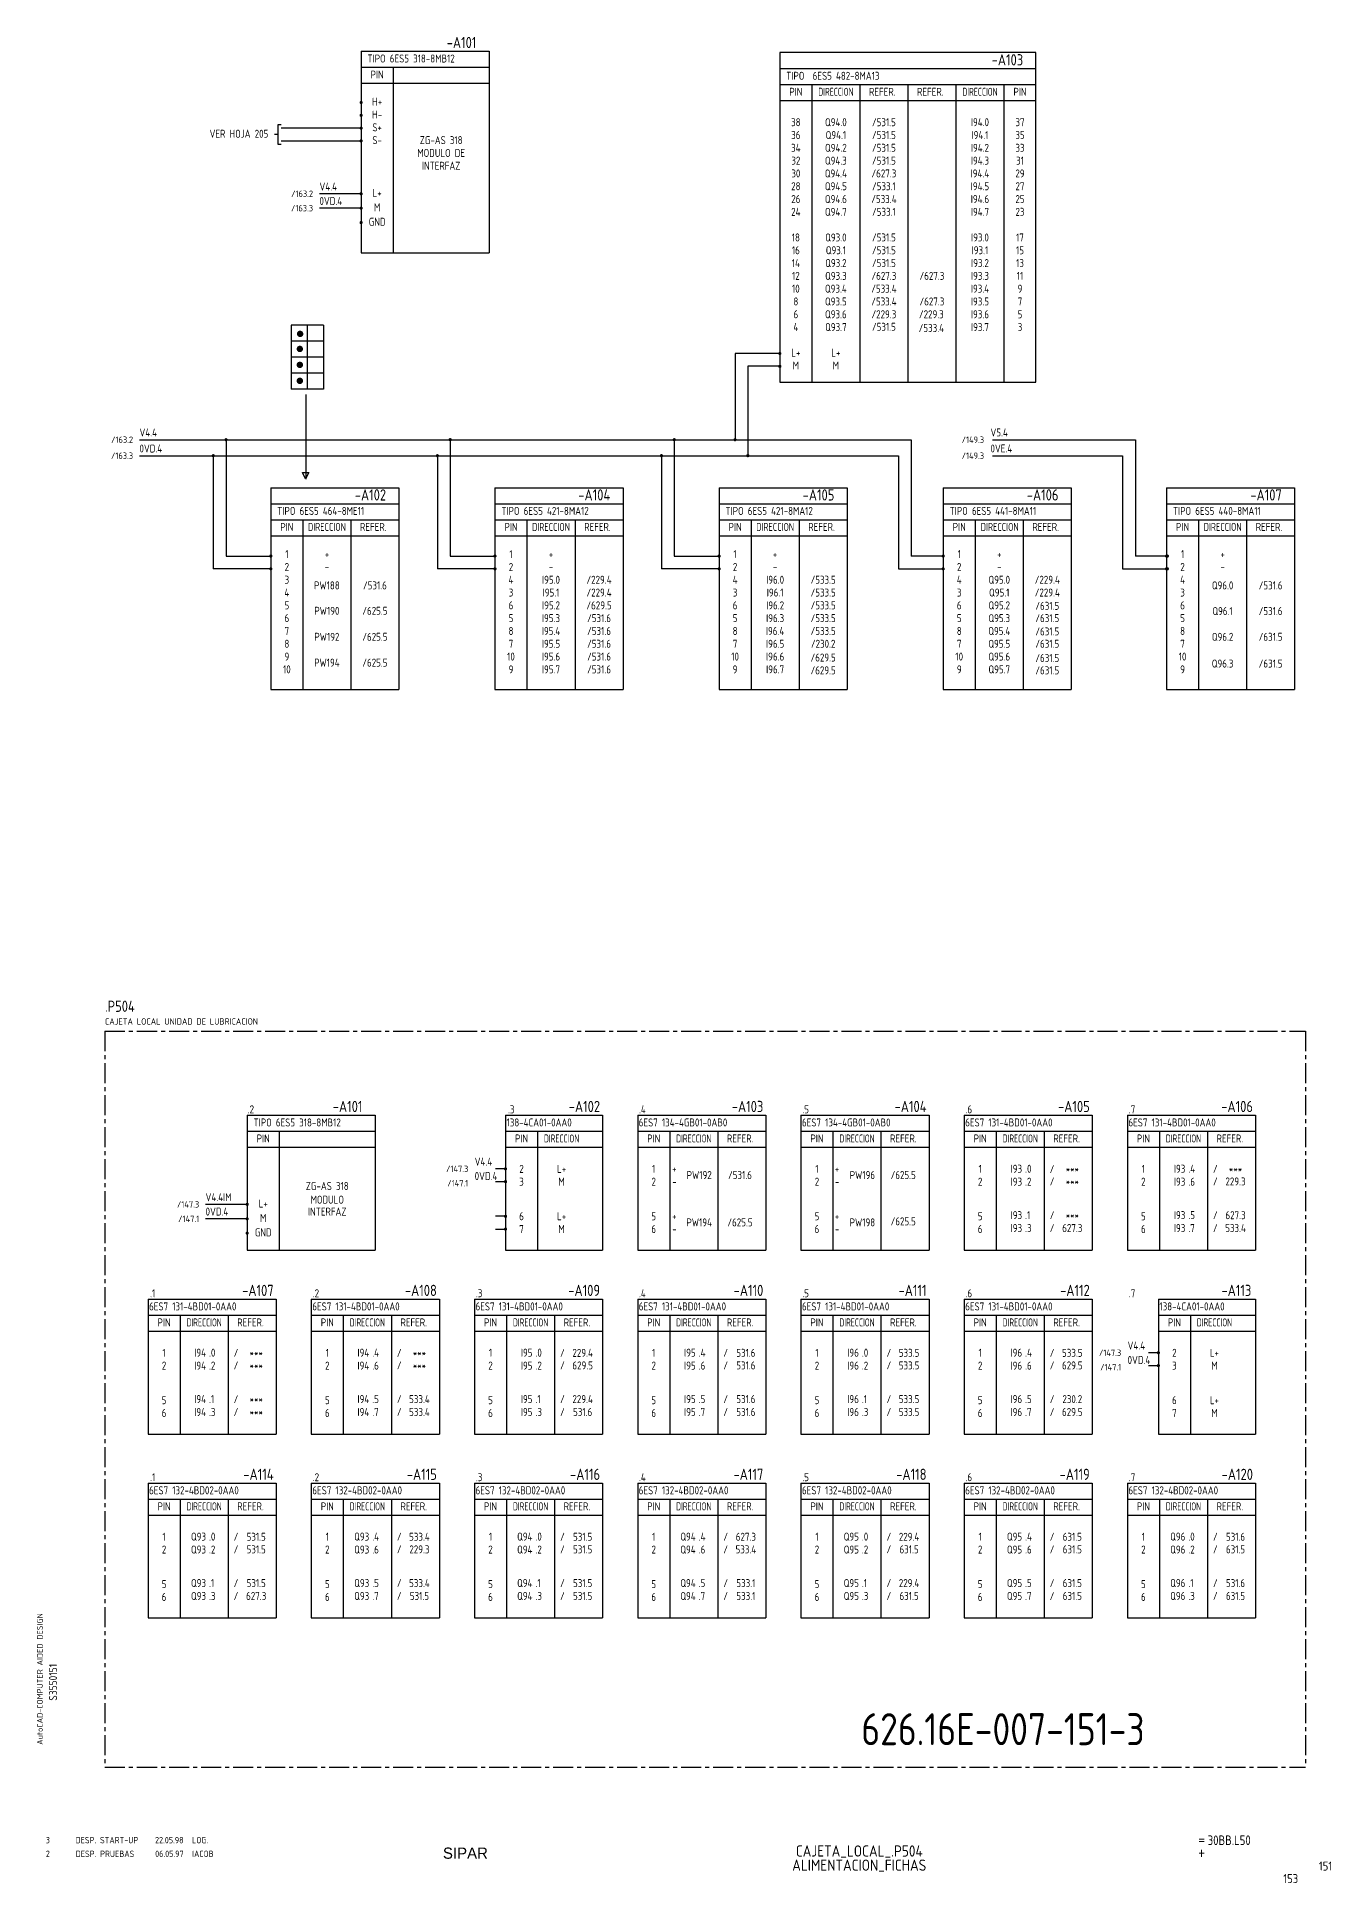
# Model space of a CAD drawing. Extents: x 10 to 937, y 6 to 582.
# Drawn here: x 533 to 937, y 6 to 582 of the extents above; entities that cross this region are included whole.
import ezdxf
from ezdxf.enums import TextEntityAlignment as Align

# ---------------------------------------------------------------- set-up
doc = ezdxf.new("R2010")
doc.units = 0
doc.header["$LTSCALE"] = 5
doc.header["$MEASUREMENT"] = 0
doc.linetypes.add('CENTER', pattern=[2, 1.25, -0.25, 0.25, -0.25])
doc.layers.get('0').update_dxf_attribs({"linetype": 'CONTINUOUS'})
doc.layers.add('CART', color=7, linetype='CONTINUOUS')
doc.styles.add('DIN', font='DIN.shx', dxfattribs={"width": 0.85})
doc.styles.add('N', font='ROMANS', dxfattribs={"width": 0.85, "height": 3})
doc.styles.add('X', font='UNIV.SHX', dxfattribs={"height": 3.5})

# ---------------------------------------------------------------- blocks, each defined once
blk = doc.blocks.new('REV2')
at = {"color": 3, "style": 'DIN'}
for s, width, p in [('2', 0.9, (12.45, 13.79)), ('DESP. PRUEBAS', 0.8, (21.76, 13.79)), ('06.05.97', 0.9, (46.59, 13.79)), ('IACOB', 0.9, (58.16, 13.79))]:
    blk.add_text(s, height=2, dxfattribs=dict(at, width=width)).set_placement(p)
blk = doc.blocks.new('DESP')
at = {"color": 3, "style": 'DIN'}
for s, width, p in [('3', 0.9, (7.45, 13.02)), ('DESP. START-UP', 0.8, (16.76, 13.02)), ('22.05.98', 0.9, (41.59, 13.02)), ('LOG.', 0.9, (53.16, 13.02))]:
    blk.add_text(s, height=2, dxfattribs=dict(at, width=width)).set_placement(p)

msp = doc.modelspace()

# ---------------------------------------------------------------- linework, layer by layer
at = {"color": 3}
for p, q in [((634.35, 577.88), (634.35, 514.88)), ((634.35, 577.88), (674.35, 577.88)), ((674.35, 577.88), (674.35, 514.88)), ((765.13, 577.48), (765.13, 474.48)), ((845.13, 577.48), (765.13, 577.48)), ((845.13, 474.48), (845.13, 577.48)), ((634.35, 572.88), (674.35, 572.88)), ((644.35, 572.88), (644.35, 514.88)), ((765.13, 572.48), (845.13, 572.48)), ((634.35, 567.88), (674.35, 567.88)), ((765.13, 567.48), (845.13, 567.48)), ((775.13, 567.48), (775.13, 474.48)), ((790.13, 567.48), (790.13, 474.48)), ((805.13, 567.48), (805.13, 474.48)), ((820.13, 567.48), (820.13, 474.48)), ((835.13, 567.48), (835.13, 474.48)), ((765.13, 562.48), (845.13, 562.48)), ((634.35, 514.88), (674.35, 514.88)), ((765.13, 474.48), (845.13, 474.48)), ((606.16, 441.55), (646.16, 441.55)), ((606.16, 441.55), (606.16, 378.55)), ((646.16, 441.55), (646.16, 378.55)), ((676.16, 441.55), (716.16, 441.55)), ((676.16, 441.55), (676.16, 378.55)), ((716.16, 441.55), (716.16, 378.55)), ((746.16, 441.55), (746.16, 378.55)), ((746.16, 441.55), (786.16, 441.55)), ((786.16, 441.55), (786.16, 378.55)), ((816.16, 441.55), (856.16, 441.55)), ((816.16, 441.55), (816.16, 378.55)), ((856.16, 441.55), (856.16, 378.55)), ((885.91, 441.55), (885.91, 378.55)), ((885.91, 441.55), (925.91, 441.55)), ((925.91, 441.55), (925.91, 378.55)), ((606.16, 436.55), (646.16, 436.55)), ((676.16, 436.55), (716.16, 436.55)), ((746.16, 436.55), (786.16, 436.55)), ((816.16, 436.55), (856.16, 436.55)), ((885.91, 436.55), (925.91, 436.55)), ((606.16, 431.55), (646.16, 431.55)), ((616.16, 431.55), (616.16, 378.55)), ((631.16, 431.55), (631.16, 378.55)), ((676.16, 431.55), (716.16, 431.55)), ((686.16, 431.55), (686.16, 378.55)), ((701.16, 431.55), (701.16, 378.55)), ((746.16, 431.55), (786.16, 431.55)), ((756.16, 431.55), (756.16, 378.55)), ((771.16, 431.55), (771.16, 378.55)), ((816.16, 431.55), (856.16, 431.55)), ((826.16, 431.55), (826.16, 378.55)), ((841.16, 431.55), (841.16, 378.55)), ((885.91, 431.55), (925.91, 431.55)), ((895.91, 431.55), (895.91, 378.55)), ((910.91, 431.55), (910.91, 378.55)), ((606.16, 426.55), (646.16, 426.55)), ((676.16, 426.55), (716.16, 426.55)), ((746.16, 426.55), (786.16, 426.55)), ((816.16, 426.55), (856.16, 426.55)), ((885.91, 426.55), (925.91, 426.55)), ((606.16, 378.55), (646.16, 378.55)), ((676.16, 378.55), (716.16, 378.55)), ((746.16, 378.55), (786.16, 378.55)), ((816.16, 378.55), (856.16, 378.55)), ((885.91, 378.55), (925.91, 378.55)), ((598.77, 245.51), (598.77, 203.38)), ((598.77, 245.51), (638.77, 245.51)), ((638.77, 245.51), (638.77, 203.38)), ((679.45, 245.51), (679.45, 203.38)), ((679.45, 245.51), (709.76, 245.51)), ((709.76, 245.51), (709.76, 203.38)), ((720.74, 245.51), (720.74, 203.38)), ((720.74, 245.51), (760.74, 245.51)), ((760.74, 245.51), (760.74, 203.38)), ((771.72, 245.51), (771.72, 203.38)), ((771.72, 245.51), (811.72, 245.51)), ((811.72, 245.51), (811.72, 203.38)), ((822.7, 245.51), (822.7, 203.38)), ((822.7, 245.51), (862.7, 245.51)), ((862.7, 245.51), (862.7, 203.38)), ((873.68, 245.51), (873.68, 203.38)), ((873.68, 245.51), (913.68, 245.51)), ((913.68, 245.51), (913.68, 203.38)), ((598.77, 240.51), (638.77, 240.51)), ((608.77, 240.51), (608.77, 203.38)), ((679.45, 240.51), (709.76, 240.51)), ((689.45, 240.51), (689.45, 203.38)), ((720.74, 240.51), (760.74, 240.51)), ((730.74, 240.51), (730.74, 203.38)), ((745.74, 240.51), (745.74, 203.38)), ((771.72, 240.51), (811.72, 240.51)), ((781.72, 240.51), (781.72, 203.38)), ((796.72, 240.51), (796.72, 203.38)), ((822.7, 240.51), (862.7, 240.51)), ((832.7, 240.51), (832.7, 203.38)), ((847.7, 240.51), (847.7, 203.38)), ((873.68, 240.51), (913.68, 240.51)), ((883.68, 240.51), (883.68, 203.38)), ((898.68, 240.51), (898.68, 203.38)), ((598.77, 235.51), (638.77, 235.51)), ((679.45, 235.51), (709.76, 235.51)), ((720.74, 235.51), (760.74, 235.51)), ((771.72, 235.51), (811.72, 235.51)), ((822.7, 235.51), (862.7, 235.51)), ((873.68, 235.51), (913.68, 235.51)), ((598.77, 203.38), (638.77, 203.38)), ((679.45, 203.38), (709.76, 203.38)), ((720.74, 203.38), (760.74, 203.38)), ((771.72, 203.38), (811.72, 203.38)), ((822.7, 203.38), (862.7, 203.38)), ((873.68, 203.38), (913.68, 203.38)), ((567.81, 188.05), (567.81, 145.92)), ((567.81, 188.05), (607.81, 188.05)), ((607.81, 188.05), (607.81, 145.92)), ((618.79, 188.05), (618.79, 145.92)), ((618.79, 188.05), (658.79, 188.05)), ((658.79, 188.05), (658.79, 145.92)), ((669.76, 188.05), (669.76, 145.92)), ((669.76, 188.05), (709.76, 188.05)), ((709.76, 188.05), (709.76, 145.92)), ((720.74, 188.05), (720.74, 145.92)), ((720.74, 188.05), (760.74, 188.05)), ((760.74, 188.05), (760.74, 145.92)), ((771.72, 188.05), (771.72, 145.92)), ((771.72, 188.05), (811.72, 188.05)), ((811.72, 188.05), (811.72, 145.92)), ((822.7, 188.05), (822.7, 145.92)), ((822.7, 188.05), (862.7, 188.05)), ((862.7, 188.05), (862.7, 145.92)), ((883.36, 188.05), (883.36, 145.92)), ((883.36, 188.05), (913.68, 188.05)), ((913.68, 188.05), (913.68, 145.92)), ((567.81, 183.05), (607.81, 183.05)), ((577.81, 183.05), (577.81, 145.92)), ((592.81, 183.05), (592.81, 145.92)), ((618.79, 183.05), (658.79, 183.05)), ((628.79, 183.05), (628.79, 145.92)), ((643.79, 183.05), (643.79, 145.92)), ((669.76, 183.05), (709.76, 183.05)), ((679.76, 183.05), (679.76, 145.92)), ((694.76, 183.05), (694.76, 145.92)), ((720.74, 183.05), (760.74, 183.05)), ((730.74, 183.05), (730.74, 145.92)), ((745.74, 183.05), (745.74, 145.92)), ((771.72, 183.05), (811.72, 183.05)), ((781.72, 183.05), (781.72, 145.92)), ((796.72, 183.05), (796.72, 145.92)), ((822.7, 183.05), (862.7, 183.05)), ((832.7, 183.05), (832.7, 145.92)), ((847.7, 183.05), (847.7, 145.92)), ((883.36, 183.05), (913.68, 183.05)), ((893.36, 183.05), (893.36, 145.92)), ((567.81, 178.05), (607.81, 178.05)), ((618.79, 178.05), (658.79, 178.05)), ((669.76, 178.05), (709.76, 178.05)), ((720.74, 178.05), (760.74, 178.05)), ((771.72, 178.05), (811.72, 178.05)), ((822.7, 178.05), (862.7, 178.05)), ((883.36, 178.05), (913.68, 178.05)), ((567.81, 145.92), (607.81, 145.92)), ((618.79, 145.92), (658.79, 145.92)), ((669.76, 145.92), (709.76, 145.92)), ((720.74, 145.92), (760.74, 145.92)), ((771.72, 145.92), (811.72, 145.92)), ((822.7, 145.92), (862.7, 145.92)), ((883.36, 145.92), (913.68, 145.92)), ((567.81, 130.59), (567.81, 88.46)), ((567.81, 130.59), (607.81, 130.59)), ((607.81, 130.59), (607.81, 88.46)), ((618.79, 130.59), (618.79, 88.46)), ((618.79, 130.59), (658.79, 130.59)), ((658.79, 130.59), (658.79, 88.46)), ((669.76, 130.59), (669.76, 88.46)), ((669.76, 130.59), (709.76, 130.59)), ((709.76, 130.59), (709.76, 88.46)), ((720.74, 130.59), (720.74, 88.46)), ((720.74, 130.59), (760.74, 130.59)), ((760.74, 130.59), (760.74, 88.46)), ((771.72, 130.59), (771.72, 88.46)), ((771.72, 130.59), (811.72, 130.59)), ((811.72, 130.59), (811.72, 88.46)), ((822.7, 130.59), (822.7, 88.46)), ((822.7, 130.59), (862.7, 130.59)), ((862.7, 130.59), (862.7, 88.46)), ((873.68, 130.59), (873.68, 88.46)), ((873.68, 130.59), (913.68, 130.59)), ((913.68, 130.59), (913.68, 88.46)), ((567.81, 125.59), (607.81, 125.59)), ((577.81, 125.59), (577.81, 88.46)), ((592.81, 125.59), (592.81, 88.46)), ((618.79, 125.59), (658.79, 125.59)), ((628.79, 125.59), (628.79, 88.46)), ((643.79, 125.59), (643.79, 88.46)), ((669.76, 125.59), (709.76, 125.59)), ((679.76, 125.59), (679.76, 88.46)), ((694.76, 125.59), (694.76, 88.46)), ((720.74, 125.59), (760.74, 125.59)), ((730.74, 125.59), (730.74, 88.46)), ((745.74, 125.59), (745.74, 88.46)), ((771.72, 125.59), (811.72, 125.59)), ((781.72, 125.59), (781.72, 88.46)), ((796.72, 125.59), (796.72, 88.46)), ((822.7, 125.59), (862.7, 125.59)), ((832.7, 125.59), (832.7, 88.46)), ((847.7, 125.59), (847.7, 88.46)), ((873.68, 125.59), (913.68, 125.59)), ((883.68, 125.59), (883.68, 88.46)), ((898.68, 125.59), (898.68, 88.46)), ((567.81, 120.59), (607.81, 120.59)), ((618.79, 120.59), (658.79, 120.59)), ((669.76, 120.59), (709.76, 120.59)), ((720.74, 120.59), (760.74, 120.59)), ((771.72, 120.59), (811.72, 120.59)), ((822.7, 120.59), (862.7, 120.59)), ((873.68, 120.59), (913.68, 120.59)), ((567.81, 88.46), (607.81, 88.46)), ((618.79, 88.46), (658.79, 88.46)), ((669.76, 88.46), (709.76, 88.46)), ((720.74, 88.46), (760.74, 88.46)), ((771.72, 88.46), (811.72, 88.46)), ((822.7, 88.46), (862.7, 88.46)), ((873.68, 88.46), (913.68, 88.46))]:
    msp.add_line(p, q, dxfattribs=at)
for p, q in [((608.35, 554.88), (608.35, 548.88)), ((609.35, 554.88), (608.35, 554.88)), ((634.35, 553.88), (609.35, 553.88)), ((608.35, 551.88), (607.35, 551.88)), ((608.35, 548.88), (609.35, 548.88)), ((609.35, 549.88), (634.35, 549.88)), ((634.35, 533.38), (621.35, 533.38)), ((634.35, 528.88), (621.35, 528.88)), ((765.13, 483.48), (751.13, 483.48)), ((765.13, 479.48), (755.13, 479.48)), ((565.13, 456.55), (806.16, 456.55)), ((592.16, 456.55), (592.16, 420.2)), ((662.16, 456.55), (662.16, 420.2)), ((732.16, 456.55), (732.16, 420.2)), ((806.16, 456.55), (806.16, 420.2)), ((831.52, 456.55), (876.16, 456.55)), ((876.16, 456.55), (876.16, 420.2)), ((565.13, 451.55), (802.16, 451.55)), ((588.16, 451.55), (588.16, 416.2)), ((658.16, 451.55), (658.16, 416.2)), ((728.16, 451.55), (728.16, 416.2)), ((802.16, 451.55), (802.16, 416.2)), ((831.52, 451.55), (872.16, 451.55)), ((872.16, 451.55), (872.16, 416.2)), ((606.16, 416.2), (588.16, 416.2)), ((592.16, 420.2), (606.16, 420.2)), ((676.16, 416.2), (658.16, 416.2)), ((662.16, 420.2), (676.16, 420.2)), ((746.16, 416.2), (728.16, 416.2)), ((732.16, 420.2), (746.16, 420.2)), ((802.16, 416.2), (816.16, 416.2)), ((816.16, 420.2), (806.16, 420.2)), ((872.16, 416.2), (886.16, 416.2)), ((886.16, 420.2), (876.16, 420.2)), ((679.45, 228.78), (676.32, 228.78)), ((676.32, 224.78), (679.45, 224.78)), ((598.77, 217.67), (585.77, 217.67)), ((679.45, 213.95), (676.32, 213.95)), ((598.77, 213.17), (585.77, 213.17)), ((676.32, 209.95), (679.45, 209.95)), ((883.36, 171.32), (880.24, 171.32)), ((880.24, 167.32), (883.36, 167.32))]:
    msp.add_line(p, q)
at = {"linetype": 'Continuous'}
for p, q in [((622.55, 492.34), (612.55, 492.34)), ((612.55, 492.34), (612.55, 472.34)), ((617.55, 492.34), (617.55, 472.34)), ((622.55, 492.34), (622.55, 472.34)), ((622.55, 487.34), (612.55, 487.34)), ((622.55, 482.34), (612.55, 482.34)), ((751.13, 483.48), (751.13, 456.55)), ((755.13, 479.48), (755.13, 451.55)), ((622.55, 477.34), (612.55, 477.34)), ((622.55, 472.34), (612.55, 472.34)), ((617.04, 470.63), (617.04, 444.2)), ((617.02, 444.29), (616.01, 446.3)), ((616.01, 446.3), (618.03, 446.3)), ((618.03, 446.3), (617.02, 444.29))]:
    msp.add_line(p, q, dxfattribs=at)
at = {"color": 3, "linetype": 'CENTER'}
for p, q in [((554.35, 271.81), (929.35, 271.81)), ((554.35, 271.81), (554.35, 41.81)), ((929.35, 271.81), (929.35, 41.81)), ((554.35, 41.81), (929.35, 41.81))]:
    msp.add_line(p, q, dxfattribs=at)
at = {"linetype": 'Continuous'}
for points, const_width in [([(634.1, 561.88, 1), (634.6, 561.88, 1)], 0.5), ([(634.1, 557.88, 1), (634.6, 557.88, 1)], 0.5), ([(634.1, 553.88, 1), (634.6, 553.88, 1)], 0.5), ([(634.1, 549.88, 1), (634.6, 549.88, 1)], 0.5), ([(634.1, 533.38, 1), (634.6, 533.38, 1)], 0.5), ([(634.1, 528.88, 1), (634.6, 528.88, 1)], 0.5), ([(634.1, 524.38, 1), (634.6, 524.38, 1)], 0.5), ([(614.8, 489.61, 1), (615.8, 489.61, 1)], 1), ([(614.71, 484.9, 1), (615.71, 484.9, 1)], 1), ([(614.71, 479.92, 1), (615.71, 479.92, 1)], 1), ([(764.88, 483.48, 1), (765.38, 483.48, 1)], 0.5), ([(764.88, 479.48, 1), (765.38, 479.48, 1)], 0.5), ([(614.71, 474.93, 1), (615.71, 474.93, 1)], 1), ([(605.91, 420.2, -1), (606.41, 420.2, -1)], 0.5), ([(605.91, 416.2, -1), (606.41, 416.2, -1)], 0.5), ([(675.91, 420.2, -1), (676.41, 420.2, -1)], 0.5), ([(675.91, 416.2, -1), (676.41, 416.2, -1)], 0.5), ([(745.91, 420.2, -1), (746.41, 420.2, -1)], 0.5), ([(745.91, 416.2, -1), (746.41, 416.2, -1)], 0.5), ([(815.91, 420.2, -1), (816.41, 420.2, -1)], 0.5), ([(815.91, 416.2, -1), (816.41, 416.2, -1)], 0.5), ([(885.66, 420.2, -1), (886.16, 420.2, -1)], 0.5), ([(885.66, 416.2, -1), (886.16, 416.2, -1)], 0.5), ([(885.91, 420.2, -1), (886.41, 420.2, -1)], 0.5), ([(885.91, 416.2, -1), (886.41, 416.2, -1)], 0.5), ([(679.2, 228.78, 1), (679.7, 228.78, 1)], 0.5), ([(679.2, 224.78, 1), (679.7, 224.78, 1)], 0.5), ([(598.52, 217.67, 1), (599.02, 217.67, 1)], 0.5), ([(598.52, 213.17, 1), (599.02, 213.17, 1)], 0.5), ([(679.2, 213.95, 1), (679.7, 213.95, 1)], 0.5), ([(598.52, 208.67, 1), (599.02, 208.67, 1)], 0.5), ([(679.2, 209.95, 1), (679.7, 209.95, 1)], 0.5), ([(883.11, 171.32, 1), (883.61, 171.32, 1)], 0.5), ([(883.11, 167.32, 1), (883.61, 167.32, 1)], 0.5)]:
    msp.add_lwpolyline(points, format="xyb", close=True, dxfattribs=dict(at, const_width=const_width))
at = {"const_width": 0.5}
for points in [[(591.91, 456.55, -1), (592.41, 456.55, -1)], [(661.91, 456.55, -1), (662.41, 456.55, -1)], [(731.91, 456.55, -1), (732.41, 456.55, -1)], [(750.88, 456.55, -1), (751.38, 456.55, -1)], [(587.91, 451.55, -1), (588.41, 451.55, -1)], [(657.91, 451.55, -1), (658.41, 451.55, -1)], [(727.91, 451.55, -1), (728.41, 451.55, -1)], [(754.88, 451.55, -1), (755.38, 451.55, -1)]]:
    msp.add_lwpolyline(points, format="xyb", close=True, dxfattribs=at)

# ---------------------------------------------------------------- block references
at = {"linetype": 'Continuous'}
for name, p in [('DESP', (528.4, 5.05)), ('REV2', (523.43, 0))]:
    msp.add_blockref(name, p, dxfattribs=at)

# ---------------------------------------------------------------- texts
at = {"style": 'DIN', "width": 0.85}
for s, height, p in [('TIPO 6ES5 318-8MB12', 2.5, (636.35, 574.38)), ('TIPO  6ES5 482-8MA13', 2.5, (767.13, 568.98)), ('V4.4', 2.5, (621.35, 534.38)), ('0VD.4', 2.5, (621.35, 529.88)), ('V4.4', 2.5, (565.13, 457.55)), ('V5.4', 2.5, (830.92, 457.55)), ('0VD.4', 2.5, (565.13, 452.55)), ('0VE.4', 2.5, (830.92, 452.55)), ('TIPO 6ES5 464-8ME11', 2.5, (608.16, 433.05)), ('TIPO 6ES5 421-8MA12', 2.5, (678.16, 433.05)), ('TIPO 6ES5 421-8MA12', 2.5, (748.16, 433.05)), ('TIPO 6ES5 441-8MA11', 2.5, (818.16, 433.05)), ('TIPO 6ES5 440-8MA11', 2.5, (887.91, 433.05)), ('CAJETA LOCAL UNIDAD DE LUBRICACION', 2, (554.35, 273.81)), ('TIPO 6ES5 318-8MB12', 2.5, (600.77, 242.01)), ('138-4CA01-0AA0', 2.5, (679.77, 242.01)), ('6ES7 134-4GB01-0AB0', 2.5, (721.06, 242.01)), ('6ES7 134-4GB01-0AB0', 2.5, (772.04, 242.01)), ('6ES7 131-4BD01-0AA0', 2.5, (823.02, 242.01)), ('6ES7 131-4BD01-0AA0', 2.5, (874, 242.01)), ('V4.4', 2.5, (669.82, 229.78)), ('0VD.4', 2.5, (669.82, 225.28)), ('+', 2.5, (731.51, 227.55)), ('+', 2.5, (782.32, 227.55)), ('.0', 2.5, (841.73, 227.55)), ('.2', 2.5, (841.73, 223.51)), ('.4', 2.5, (892.71, 227.55)), ('.6', 2.5, (892.71, 223.51)), ('V4.4IM', 2.5, (585.77, 218.67)), ('-', 2.5, (731.51, 223.51)), ('-', 2.5, (782.32, 223.51)), ('0VD.4', 2.5, (585.77, 214.17)), ('+', 2.5, (731.51, 212.76)), ('+', 2.5, (782.32, 212.76)), ('.1', 2.5, (841.73, 213.06)), ('.5', 2.5, (892.71, 213.06)), ('-', 2.5, (731.51, 208.72)), ('-', 2.5, (782.32, 208.72)), ('.3', 2.5, (841.73, 209.02)), ('.7', 2.5, (892.71, 209.02)), ('6ES7 131-4BD01-0AA0', 2.5, (568.13, 184.55)), ('6ES7 131-4BD01-0AA0', 2.5, (619.11, 184.55)), ('6ES7 131-4BD01-0AA0', 2.5, (670.09, 184.55)), ('6ES7 131-4BD01-0AA0', 2.5, (721.06, 184.55)), ('6ES7 131-4BD01-0AA0', 2.5, (772.04, 184.55)), ('6ES7 131-4BD01-0AA0', 2.5, (823.02, 184.55)), ('138-4CA01-0AA0', 2.5, (883.68, 184.55)), ('V4.4', 2.5, (873.74, 172.32)), ('.0', 2.5, (586.84, 170.09)), ('.2', 2.5, (586.84, 166.05)), ('.4', 2.5, (637.82, 170.09)), ('.6', 2.5, (637.82, 166.05)), ('.0', 2.5, (688.8, 170.09)), ('.2', 2.5, (688.8, 166.05)), ('.4', 2.5, (739.78, 170.09)), ('.6', 2.5, (739.78, 166.05)), ('.0', 2.5, (790.75, 170.09)), ('.2', 2.5, (790.75, 166.05)), ('.4', 2.5, (841.73, 170.09)), ('.6', 2.5, (841.73, 166.05)), ('0VD.4', 2.5, (873.74, 167.82)), ('.1', 2.5, (586.84, 155.6)), ('.5', 2.5, (637.82, 155.6)), ('.1', 2.5, (688.8, 155.6)), ('.5', 2.5, (739.78, 155.6)), ('.1', 2.5, (790.75, 155.6)), ('.5', 2.5, (841.73, 155.6)), ('.3', 2.5, (586.84, 151.56)), ('.7', 2.5, (637.82, 151.56)), ('.3', 2.5, (688.8, 151.56)), ('.7', 2.5, (739.78, 151.56)), ('.3', 2.5, (790.75, 151.56)), ('.7', 2.5, (841.73, 151.56)), ('6ES7 132-4BD02-0AA0', 2.5, (568.13, 127.09)), ('6ES7 132-4BD02-0AA0', 2.5, (619.11, 127.09)), ('6ES7 132-4BD02-0AA0', 2.5, (670.09, 127.09)), ('6ES7 132-4BD02-0AA0', 2.5, (721.06, 127.09)), ('6ES7 132-4BD02-0AA0', 2.5, (772.04, 127.09)), ('6ES7 132-4BD02-0AA0', 2.5, (823.02, 127.09)), ('6ES7 132-4BD02-0AA0', 2.5, (874, 127.09)), ('.0', 2.5, (586.84, 112.63)), ('.2', 2.5, (586.84, 108.59)), ('.4', 2.5, (637.82, 112.63)), ('.6', 2.5, (637.82, 108.59)), ('.0', 2.5, (688.8, 112.63)), ('.2', 2.5, (688.8, 108.59)), ('.4', 2.5, (739.78, 112.63)), ('.6', 2.5, (739.78, 108.59)), ('.0', 2.5, (790.75, 112.63)), ('.2', 2.5, (790.75, 108.59)), ('.4', 2.5, (841.73, 112.63)), ('.6', 2.5, (841.73, 108.59)), ('.0', 2.5, (892.71, 112.63)), ('.2', 2.5, (892.71, 108.59)), ('.1', 2.5, (586.84, 98.13)), ('.5', 2.5, (637.82, 98.13)), ('.1', 2.5, (688.8, 98.13)), ('.5', 2.5, (739.78, 98.13)), ('.1', 2.5, (790.75, 98.13)), ('.5', 2.5, (841.73, 98.13)), ('.1', 2.5, (892.71, 98.13)), ('.3', 2.5, (586.84, 94.09)), ('.7', 2.5, (637.82, 94.09)), ('.3', 2.5, (688.8, 94.09)), ('.7', 2.5, (739.78, 94.09)), ('.3', 2.5, (790.75, 94.09)), ('.7', 2.5, (841.73, 94.09)), ('.3', 2.5, (892.71, 94.09))]:
    msp.add_text(s, height=height, dxfattribs=at).set_placement(p)
at = {"color": 3, "style": 'DIN', "width": 0.85}
for s, p in [('-A101', (670.35, 578.88)), ('-A103', (841.13, 573.48)), ('-A102', (642.16, 437.55)), ('-A104', (712.16, 437.55)), ('-A105', (782.16, 437.55)), ('-A106', (852.16, 437.55)), ('-A107', (921.91, 437.55)), ('-A101', (634.77, 246.51)), ('-A102', (708.99, 246.51)), ('-A103', (759.97, 246.51)), ('-A104', (810.95, 246.51)), ('-A105', (861.93, 246.51)), ('-A106', (912.9, 246.51)), ('-A107', (607.03, 189.05)), ('-A108', (658.01, 189.05)), ('-A109', (708.99, 189.05)), ('-A110', (759.97, 189.05)), ('-A111', (810.95, 189.05)), ('-A112', (861.93, 189.05)), ('-A113', (912.39, 189.05)), ('-A114', (607.03, 131.59)), ('-A115', (658.01, 131.59)), ('-A116', (708.99, 131.59)), ('-A117', (759.97, 131.59)), ('-A118', (810.95, 131.59)), ('-A119', (861.93, 131.59)), ('-A120', (912.9, 131.59))]:
    msp.add_text(s, height=3.5, dxfattribs=at).set_placement(p, align=Align.RIGHT)
at = {"style": 'DIN'}
for s, width, p in [('PIN', 0.85, (639.35, 569.38)), ('PIN', 0.85, (770.13, 563.98)), ('REFER.', 0.85, (797.13, 563.98)), ('REFER.', 0.85, (812.13, 563.98)), ('PIN', 0.85, (840.13, 563.98)), ('H+', 0.85, (639.35, 560.88)), ('H-', 0.85, (639.35, 556.88)), ('S+', 0.85, (639.35, 552.88)), ('38', 0.85, (770.13, 554.48)), ('Q94.0', 0.85, (782.63, 554.48)), ('/531.5', 0.85, (797.63, 554.48)), ('I94.0', 0.85, (827.63, 554.48)), ('37', 0.85, (840.13, 554.48)), ('S-', 0.85, (639.35, 548.88)), ('ZG-AS 318', 0.85, (659.35, 548.88)), ('34', 0.85, (770.13, 546.48)), ('36', 0.85, (770.13, 550.48)), ('Q94.2', 0.85, (782.63, 546.48)), ('Q94.1', 0.85, (782.63, 550.48)), ('/531.5', 0.85, (797.63, 550.48)), ('/531.5', 0.85, (797.63, 546.48)), ('I94.2', 0.85, (827.63, 546.48)), ('I94.1', 0.85, (827.63, 550.48)), ('35', 0.85, (840.13, 550.48)), ('33', 0.85, (840.13, 546.48)), ('MODULO DE', 0.85, (659.35, 544.88)), ('INTERFAZ', 0.85, (659.35, 540.88)), ('32', 0.85, (770.13, 542.48)), ('Q94.3', 0.85, (782.63, 542.48)), ('/531.5', 0.85, (797.63, 542.48)), ('I94.3', 0.85, (827.63, 542.48)), ('31', 0.85, (840.13, 542.48)), ('28', 0.85, (770.13, 534.48)), ('30', 0.85, (770.13, 538.48)), ('Q94.4', 0.85, (782.63, 538.48)), ('Q94.5', 0.85, (782.63, 534.48)), ('/627.3', 0.85, (797.63, 538.48)), ('/533.1', 0.85, (797.63, 534.48)), ('I94.4', 0.85, (827.63, 538.48)), ('I94.5', 0.85, (827.63, 534.48)), ('29', 0.85, (840.13, 538.48)), ('27', 0.85, (840.13, 534.48)), ('L+', 0.85, (639.35, 532.38)), ('26', 0.85, (770.13, 530.48)), ('Q94.6', 0.85, (782.63, 530.48)), ('/533.4', 0.85, (797.63, 530.48)), ('I94.6', 0.85, (827.63, 530.48)), ('25', 0.85, (840.13, 530.48)), ('GND', 0.85, (639.35, 523.38)), ('M', 0.85, (639.35, 527.88)), ('24', 0.85, (770.13, 526.48)), ('Q94.7', 0.85, (782.63, 526.48)), ('/533.1', 0.85, (797.63, 526.48)), ('I94.7', 0.85, (827.63, 526.48)), ('23', 0.85, (840.13, 526.48)), ('18', 0.85, (770.13, 518.48)), ('Q93.0', 0.85, (782.63, 518.48)), ('/531.5', 0.85, (797.63, 518.48)), ('I93.0', 0.85, (827.63, 518.48)), ('17', 0.85, (840.13, 518.48)), ('16', 0.85, (770.13, 514.48)), ('Q93.1', 0.85, (782.63, 514.48)), ('/531.5', 0.85, (797.63, 514.48)), ('I93.1', 0.85, (827.63, 514.48)), ('15', 0.85, (840.13, 514.48)), ('14', 0.85, (770.13, 510.48)), ('12', 0.85, (770.13, 506.48)), ('Q93.3', 0.85, (782.63, 506.48)), ('Q93.2', 0.85, (782.63, 510.48)), ('/627.3', 0.85, (797.63, 506.48)), ('/531.5', 0.85, (797.63, 510.48)), ('/627.3', 0.85, (812.63, 506.48)), ('I93.3', 0.85, (827.63, 506.48)), ('I93.2', 0.85, (827.63, 510.48)), ('13', 0.85, (840.13, 510.48)), ('11', 0.85, (840.13, 506.48)), ('10', 0.85, (770.13, 502.48)), ('Q93.4', 0.85, (782.63, 502.48)), ('/533.4', 0.85, (797.63, 502.48)), ('I93.4', 0.85, (827.63, 502.48)), ('9', 0.85, (840.13, 502.48)), ('8', 0.85, (770.13, 498.48)), ('6', 0.85, (770.13, 494.48)), ('Q93.5', 0.85, (782.63, 498.48)), ('Q93.6', 0.85, (782.63, 494.48)), ('/533.4', 0.85, (797.63, 498.48)), ('/229.3', 0.85, (797.63, 494.48)), ('/229.3', 0.85, (812.45, 494.48)), ('/627.3', 0.85, (812.63, 498.48)), ('I93.5', 0.85, (827.63, 498.48)), ('I93.6', 0.85, (827.63, 494.48)), ('7', 0.85, (840.13, 498.48)), ('5', 0.85, (840.13, 494.48)), ('4', 0.85, (770.13, 490.48)), ('Q93.7', 0.85, (782.63, 490.48)), ('/531.5', 0.85, (797.63, 490.56)), ('/533.4', 0.85, (812.45, 490.2)), ('I93.7', 0.85, (827.63, 490.48)), ('3', 0.85, (840.13, 490.48)), ('L+', 0.85, (770.13, 482.48)), ('L+', 0.85, (782.63, 482.48)), ('M', 0.85, (770.13, 478.48)), ('M', 0.85, (782.63, 478.48)), ('PIN', 0.85, (611.16, 428.05)), ('DIRECCION', 0.8, (623.66, 428.05)), ('REFER.', 0.85, (638.16, 428.05)), ('PIN', 0.85, (681.16, 428.05)), ('DIRECCION', 0.8, (693.66, 428.05)), ('REFER.', 0.85, (708.16, 428.05)), ('PIN', 0.85, (751.16, 428.05)), ('DIRECCION', 0.8, (763.66, 428.05)), ('REFER.', 0.85, (778.16, 428.05)), ('PIN', 0.85, (821.16, 428.05)), ('DIRECCION', 0.8, (833.79, 428.05)), ('REFER.', 0.85, (848.16, 428.05)), ('PIN', 0.85, (890.91, 428.05)), ('DIRECCION', 0.8, (903.41, 428.05)), ('REFER.', 0.85, (917.91, 428.05)), ('1', 0.85, (611.16, 419.55)), ('+', 0.85, (623.66, 419.55)), ('1', 0.85, (681.16, 419.55)), ('+', 0.85, (693.66, 419.55)), ('1', 0.85, (751.16, 419.55)), ('+', 0.85, (763.66, 419.55)), ('1', 0.85, (821.16, 419.55)), ('+', 0.85, (833.66, 419.55)), ('1', 0.85, (890.91, 419.55)), ('+', 0.85, (903.41, 419.55)), ('2', 0.85, (611.16, 415.55)), ('-', 0.85, (623.66, 415.55)), ('2', 0.85, (681.16, 415.55)), ('-', 0.85, (693.66, 415.55)), ('2', 0.85, (751.16, 415.55)), ('-', 0.85, (763.66, 415.55)), ('2', 0.85, (821.16, 415.55)), ('-', 0.85, (833.66, 415.55)), ('2', 0.85, (890.91, 415.55)), ('-', 0.85, (903.41, 415.55)), ('4', 0.85, (611.16, 407.55)), ('3', 0.85, (611.16, 411.55)), ('PW188', 0.85, (623.66, 409.79)), ('/531.6', 0.85, (638.66, 409.79)), ('4', 0.85, (681.16, 411.55)), ('3', 0.85, (681.16, 407.55)), ('I95.0', 0.85, (693.66, 411.55)), ('I95.1', 0.85, (693.66, 407.55)), ('/229.4', 0.85, (708.66, 411.55)), ('/229.4', 0.85, (708.66, 407.55)), ('4', 0.85, (751.16, 411.55)), ('3', 0.85, (751.16, 407.55)), ('I96.0', 0.85, (763.66, 411.55)), ('I96.1', 0.85, (763.66, 407.55)), ('/533.5', 0.85, (778.66, 411.55)), ('/533.5', 0.85, (778.66, 407.55)), ('4', 0.85, (821.16, 411.55)), ('3', 0.85, (821.16, 407.55)), ('Q95.0', 0.85, (833.66, 411.55)), ('Q95.1', 0.85, (833.66, 407.55)), ('/229.4', 0.85, (848.66, 411.55)), ('/229.4', 0.85, (848.66, 407.55)), ('4', 0.85, (890.91, 411.55)), ('3', 0.85, (890.91, 407.55)), ('Q96.0', 0.85, (903.41, 409.79)), ('/531.6', 0.85, (918.41, 409.79)), ('5', 0.85, (611.16, 403.55)), ('PW190', 0.85, (623.66, 401.84)), ('/625.5', 0.85, (638.66, 401.84)), ('6', 0.85, (681.16, 403.55)), ('I95.2', 0.85, (693.66, 403.55)), ('/629.5', 0.85, (708.66, 403.55)), ('6', 0.85, (751.16, 403.55)), ('I96.2', 0.85, (763.66, 403.55)), ('/533.5', 0.85, (778.66, 403.55)), ('6', 0.85, (821.16, 403.55)), ('Q95.2', 0.85, (833.66, 403.55)), ('/631.5', 0.85, (848.66, 403.4)), ('6', 0.85, (890.91, 403.55)), ('Q96.1', 0.85, (903.41, 401.76)), ('/531.6', 0.85, (918.41, 401.76)), ('7', 0.85, (611.16, 395.55)), ('6', 0.85, (611.16, 399.55)), ('5', 0.85, (681.16, 399.55)), ('8', 0.85, (681.16, 395.55)), ('I95.4', 0.85, (693.66, 395.55)), ('I95.3', 0.85, (693.66, 399.55)), ('/531.6', 0.85, (708.66, 399.55)), ('/531.6', 0.85, (708.66, 395.55)), ('5', 0.85, (751.16, 399.55)), ('8', 0.85, (751.16, 395.55)), ('I96.4', 0.85, (763.66, 395.55)), ('I96.3', 0.85, (763.66, 399.55)), ('/533.5', 0.85, (778.66, 399.55)), ('/533.5', 0.85, (778.66, 395.55)), ('5', 0.85, (821.16, 399.55)), ('8', 0.85, (821.16, 395.55)), ('Q95.4', 0.85, (833.66, 395.55)), ('Q95.3', 0.85, (833.66, 399.55)), ('/631.5', 0.85, (848.66, 399.55)), ('5', 0.85, (890.91, 399.55)), ('8', 0.85, (890.91, 395.55)), ('8', 0.85, (611.16, 391.55)), ('PW192', 0.85, (623.66, 393.72)), ('/625.5', 0.85, (638.66, 393.72)), ('7', 0.85, (681.16, 391.55)), ('I95.5', 0.85, (693.66, 391.55)), ('/531.6', 0.85, (708.66, 391.55)), ('7', 0.85, (751.16, 391.55)), ('I96.5', 0.85, (763.66, 391.55)), ('/230.2', 0.85, (778.66, 391.55)), ('7', 0.85, (821.16, 391.55)), ('Q95.5', 0.85, (833.66, 391.55)), ('/631.5', 0.85, (848.66, 395.4)), ('/631.5', 0.85, (848.66, 391.55)), ('7', 0.85, (890.91, 391.55)), ('Q96.2', 0.85, (903.41, 393.72)), ('/631.5', 0.85, (918.41, 393.72)), ('9', 0.85, (611.16, 387.55)), ('PW194', 0.85, (623.66, 385.66)), ('/625.5', 0.85, (638.66, 385.66)), ('10', 0.85, (681.16, 387.55)), ('I95.6', 0.85, (693.66, 387.55)), ('/531.6', 0.85, (708.66, 387.55)), ('10', 0.85, (751.16, 387.55)), ('I96.6', 0.85, (763.66, 387.55)), ('/629.5', 0.85, (778.66, 387.25)), ('10', 0.85, (821.16, 387.55)), ('Q95.6', 0.85, (833.66, 387.55)), ('/631.5', 0.85, (848.66, 387.1)), ('10', 0.85, (890.91, 387.55)), ('Q96.3', 0.85, (903.41, 385.36)), ('/631.5', 0.85, (918.41, 385.36)), ('10', 0.85, (611.16, 383.55)), ('9', 0.85, (681.16, 383.55)), ('I95.7', 0.85, (693.66, 383.55)), ('/531.6', 0.85, (708.66, 383.55)), ('9', 0.85, (751.16, 383.55)), ('I96.7', 0.85, (763.66, 383.55)), ('/629.5', 0.85, (778.66, 383.25)), ('9', 0.85, (821.16, 383.55)), ('Q95.7', 0.85, (833.66, 383.55)), ('/631.5', 0.85, (848.66, 383.25)), ('9', 0.85, (890.91, 383.55)), ('.2', 0.85, (599.92, 246.11)), ('.3', 0.85, (681.24, 246.11)), ('.4', 0.85, (722.19, 246.11)), ('.5', 0.85, (773.17, 246.11)), ('.6', 0.85, (824.15, 246.11)), ('.7', 0.85, (875.13, 246.11)), ('PIN', 0.85, (603.77, 237.01)), ('PIN', 0.85, (684.45, 237.01)), ('PIN', 0.85, (725.74, 237.01)), ('REFER.', 0.85, (752.74, 237.01)), ('PIN', 0.85, (776.72, 237.01)), ('REFER.', 0.85, (803.72, 237.01)), ('PIN', 0.85, (827.7, 237.01)), ('REFER.', 0.85, (854.7, 237.01)), ('PIN', 0.85, (878.68, 237.01)), ('REFER.', 0.85, (905.68, 237.01)), ('3', 0.85, (684.45, 223.51)), ('2', 0.85, (684.45, 227.51)), ('L+', 0.85, (696.95, 227.51)), ('M', 0.85, (696.95, 223.51)), ('2', 0.85, (725.74, 223.51)), ('1', 0.85, (725.74, 227.51)), ('PW192', 0.85, (739.94, 225.58)), ('/531.6', 0.85, (752.68, 225.58)), ('2', 0.85, (776.72, 223.51)), ('1', 0.85, (776.72, 227.51)), ('PW196', 0.85, (790.92, 225.58)), ('/625.5', 0.85, (803.66, 225.58)), ('2', 0.85, (827.7, 223.51)), ('1', 0.85, (827.7, 227.51)), ('/', 0.85, (850.16, 227.5)), ('/', 0.85, (850.16, 223.58)), ('***', 0.85, (856.47, 227.5)), ('***', 0.85, (856.47, 223.58)), ('2', 0.85, (878.68, 223.51)), ('1', 0.85, (878.68, 227.51)), ('/', 0.85, (901.14, 227.5)), ('/', 0.85, (901.14, 223.58)), ('229.3', 0.85, (907.45, 223.58)), ('***', 0.85, (907.45, 227.5)), ('L+', 0.85, (603.77, 216.67)), ('ZG-AS 318', 0.85, (623.77, 222.16)), ('MODULO', 0.85, (623.77, 217.89)), ('M', 0.85, (603.77, 212.17)), ('INTERFAZ', 0.85, (623.77, 214.16)), ('6', 0.85, (684.45, 212.71)), ('L+', 0.85, (696.95, 212.71)), ('5', 0.85, (725.74, 212.71)), ('5', 0.85, (776.72, 212.71)), ('/625.5', 0.85, (803.66, 211.11)), ('5', 0.85, (827.7, 212.71)), ('/', 0.85, (850.16, 213.04)), ('***', 0.85, (856.47, 213.04)), ('5', 0.85, (878.68, 212.71)), ('/', 0.85, (901.14, 213.04)), ('627.3', 0.85, (907.45, 213.04)), ('GND', 0.85, (603.77, 207.67)), ('7', 0.85, (684.45, 208.71)), ('M', 0.85, (696.95, 208.71)), ('6', 0.85, (725.74, 208.71)), ('PW194', 0.85, (739.94, 210.79)), ('/625.5', 0.85, (752.68, 210.79)), ('6', 0.85, (776.72, 208.71)), ('PW198', 0.85, (790.92, 210.79)), ('6', 0.85, (827.7, 208.71)), ('/', 0.85, (850.16, 209.02)), ('627.3', 0.85, (856.47, 209.02)), ('6', 0.85, (878.68, 208.71)), ('/', 0.85, (901.14, 209.02)), ('533.4', 0.85, (907.45, 209.02)), ('.1', 0.85, (569.26, 188.65)), ('.2', 0.85, (620.24, 188.65)), ('.3', 0.85, (671.21, 188.65)), ('.4', 0.85, (722.19, 188.65)), ('.5', 0.85, (773.17, 188.65)), ('.6', 0.85, (824.15, 188.65)), ('.7', 0.85, (875.13, 188.65)), ('PIN', 0.85, (572.81, 179.55)), ('REFER.', 0.85, (599.81, 179.55)), ('PIN', 0.85, (623.79, 179.55)), ('REFER.', 0.85, (650.79, 179.55)), ('PIN', 0.85, (674.76, 179.55)), ('REFER.', 0.85, (701.76, 179.55)), ('PIN', 0.85, (725.74, 179.55)), ('REFER.', 0.85, (752.74, 179.55)), ('PIN', 0.85, (776.72, 179.55)), ('REFER.', 0.85, (803.72, 179.55)), ('PIN', 0.85, (827.7, 179.55)), ('REFER.', 0.85, (854.7, 179.55)), ('PIN', 0.85, (888.36, 179.55)), ('2', 0.85, (572.81, 166.05)), ('1', 0.85, (572.81, 170.05)), ('/', 0.85, (595.27, 170.04)), ('/', 0.85, (595.27, 166.11)), ('***', 0.85, (601.58, 170.04)), ('***', 0.85, (601.58, 166.11)), ('2', 0.85, (623.79, 166.05)), ('1', 0.85, (623.79, 170.05)), ('/', 0.85, (646.25, 170.04)), ('/', 0.85, (646.25, 166.11)), ('***', 0.85, (652.56, 170.04)), ('***', 0.85, (652.56, 166.11)), ('2', 0.85, (674.76, 166.05)), ('1', 0.85, (674.76, 170.05)), ('/', 0.85, (697.23, 170.04)), ('/', 0.85, (697.23, 166.11)), ('229.4', 0.85, (703.54, 170.04)), ('629.5', 0.85, (703.54, 166.11)), ('2', 0.85, (725.74, 166.05)), ('1', 0.85, (725.74, 170.05)), ('/', 0.85, (748.21, 170.04)), ('/', 0.85, (748.21, 166.11)), ('531.6', 0.85, (754.52, 170.04)), ('531.6', 0.85, (754.52, 166.11)), ('2', 0.85, (776.72, 166.05)), ('1', 0.85, (776.72, 170.05)), ('/', 0.85, (799.18, 170.04)), ('/', 0.85, (799.18, 166.11)), ('533.5', 0.85, (805.49, 170.04)), ('533.5', 0.85, (805.49, 166.11)), ('2', 0.85, (827.7, 166.05)), ('1', 0.85, (827.7, 170.05)), ('/', 0.85, (850.16, 170.04)), ('/', 0.85, (850.16, 166.11)), ('629.5', 0.85, (856.47, 166.11)), ('533.5', 0.85, (856.47, 170.04)), ('3', 0.85, (888.36, 166.05)), ('2', 0.85, (888.36, 170.05)), ('L+', 0.85, (900.86, 170.05)), ('M', 0.85, (900.86, 166.05)), ('5', 0.85, (572.81, 155.25)), ('/', 0.85, (595.27, 155.58)), ('***', 0.85, (601.58, 155.58)), ('5', 0.85, (623.79, 155.25)), ('/', 0.85, (646.25, 155.58)), ('533.4', 0.85, (652.56, 155.58)), ('5', 0.85, (674.76, 155.25)), ('/', 0.85, (697.23, 155.58)), ('229.4', 0.85, (703.54, 155.58)), ('5', 0.85, (725.74, 155.25)), ('/', 0.85, (748.21, 155.58)), ('531.6', 0.85, (754.52, 155.58)), ('5', 0.85, (776.72, 155.25)), ('/', 0.85, (799.18, 155.58)), ('533.5', 0.85, (805.49, 155.58)), ('5', 0.85, (827.7, 155.25)), ('/', 0.85, (850.16, 155.58)), ('230.2', 0.85, (856.47, 155.58)), ('6', 0.85, (888.36, 155.25)), ('L+', 0.85, (900.86, 155.25)), ('6', 0.85, (572.81, 151.25)), ('/', 0.85, (595.27, 151.56)), ('***', 0.85, (601.58, 151.56)), ('6', 0.85, (623.79, 151.25)), ('/', 0.85, (646.25, 151.56)), ('533.4', 0.85, (652.56, 151.56)), ('6', 0.85, (674.76, 151.25)), ('/', 0.85, (697.23, 151.56)), ('531.6', 0.85, (703.54, 151.56)), ('6', 0.85, (725.74, 151.25)), ('/', 0.85, (748.21, 151.56)), ('531.6', 0.85, (754.52, 151.56)), ('6', 0.85, (776.72, 151.25)), ('/', 0.85, (799.18, 151.56)), ('533.5', 0.85, (805.49, 151.56)), ('6', 0.85, (827.7, 151.25)), ('/', 0.85, (850.16, 151.56)), ('629.5', 0.85, (856.47, 151.56)), ('7', 0.85, (888.36, 151.25)), ('M', 0.85, (900.86, 151.25)), ('.1', 0.85, (569.26, 131.19)), ('.2', 0.85, (620.24, 131.19)), ('.3', 0.85, (671.21, 131.19)), ('.4', 0.85, (722.19, 131.19)), ('.5', 0.85, (773.17, 131.19)), ('.6', 0.85, (824.15, 131.19)), ('.7', 0.85, (875.13, 131.19)), ('PIN', 0.85, (572.81, 122.09)), ('REFER.', 0.85, (599.81, 122.09)), ('PIN', 0.85, (623.79, 122.09)), ('REFER.', 0.85, (650.79, 122.09)), ('PIN', 0.85, (674.76, 122.09)), ('REFER.', 0.85, (701.76, 122.09)), ('PIN', 0.85, (725.74, 122.09)), ('REFER.', 0.85, (752.74, 122.09)), ('PIN', 0.85, (776.72, 122.09)), ('REFER.', 0.85, (803.72, 122.09)), ('PIN', 0.85, (827.7, 122.09)), ('REFER.', 0.85, (854.7, 122.09)), ('PIN', 0.85, (878.68, 122.09)), ('REFER.', 0.85, (905.68, 122.09)), ('2', 0.85, (572.81, 108.59)), ('1', 0.85, (572.81, 112.59)), ('/', 0.85, (595.27, 112.58)), ('/', 0.85, (595.27, 108.65)), ('531.5', 0.85, (601.58, 112.58)), ('531.5', 0.85, (601.58, 108.65)), ('2', 0.85, (623.79, 108.59)), ('1', 0.85, (623.79, 112.59)), ('/', 0.85, (646.25, 112.58)), ('/', 0.85, (646.25, 108.65)), ('533.4', 0.85, (652.56, 112.58)), ('229.3', 0.85, (652.56, 108.65)), ('2', 0.85, (674.76, 108.59)), ('1', 0.85, (674.76, 112.59)), ('/', 0.85, (697.23, 112.58)), ('/', 0.85, (697.23, 108.65)), ('531.5', 0.85, (703.54, 112.58)), ('531.5', 0.85, (703.54, 108.65)), ('2', 0.85, (725.74, 108.59)), ('1', 0.85, (725.74, 112.59)), ('/', 0.85, (748.21, 112.58)), ('/', 0.85, (748.21, 108.65)), ('533.4', 0.85, (754.52, 108.65)), ('627.3', 0.85, (754.52, 112.58)), ('2', 0.85, (776.72, 108.59)), ('1', 0.85, (776.72, 112.59)), ('/', 0.85, (799.18, 112.58)), ('/', 0.85, (799.18, 108.65)), ('229.4', 0.85, (805.49, 112.58)), ('631.5', 0.85, (805.49, 108.65)), ('2', 0.85, (827.7, 108.59)), ('1', 0.85, (827.7, 112.59)), ('/', 0.85, (850.16, 112.58)), ('/', 0.85, (850.16, 108.65)), ('631.5', 0.85, (856.47, 112.58)), ('631.5', 0.85, (856.47, 108.65)), ('2', 0.85, (878.68, 108.59)), ('1', 0.85, (878.68, 112.59)), ('/', 0.85, (901.14, 112.58)), ('/', 0.85, (901.14, 108.65)), ('531.6', 0.85, (907.45, 112.58)), ('631.5', 0.85, (907.45, 108.65)), ('5', 0.85, (572.81, 97.79)), ('/', 0.85, (595.27, 98.11)), ('531.5', 0.85, (601.58, 98.11)), ('5', 0.85, (623.79, 97.79)), ('/', 0.85, (646.25, 98.11)), ('533.4', 0.85, (652.56, 98.11)), ('5', 0.85, (674.76, 97.79)), ('/', 0.85, (697.23, 98.11)), ('531.5', 0.85, (703.54, 98.11)), ('5', 0.85, (725.74, 97.79)), ('/', 0.85, (748.21, 98.11)), ('533.1', 0.85, (754.52, 98.11)), ('5', 0.85, (776.72, 97.79)), ('/', 0.85, (799.18, 98.11)), ('229.4', 0.85, (805.49, 98.11)), ('5', 0.85, (827.7, 97.79)), ('/', 0.85, (850.16, 98.11)), ('631.5', 0.85, (856.47, 98.11)), ('5', 0.85, (878.68, 97.79)), ('/', 0.85, (901.14, 98.11)), ('531.6', 0.85, (907.45, 98.11)), ('6', 0.85, (572.81, 93.79)), ('/', 0.85, (595.27, 94.09)), ('627.3', 0.85, (601.58, 94.09)), ('6', 0.85, (623.79, 93.79)), ('/', 0.85, (646.25, 94.09)), ('531.5', 0.85, (652.56, 94.09)), ('6', 0.85, (674.76, 93.79)), ('/', 0.85, (697.23, 94.09)), ('531.5', 0.85, (703.54, 94.09)), ('6', 0.85, (725.74, 93.79)), ('/', 0.85, (748.21, 94.09)), ('533.1', 0.85, (754.52, 94.09)), ('6', 0.85, (776.72, 93.79)), ('/', 0.85, (799.18, 94.09)), ('631.5', 0.85, (805.49, 94.09)), ('6', 0.85, (827.7, 93.79)), ('/', 0.85, (850.16, 94.09)), ('631.5', 0.85, (856.47, 94.09)), ('6', 0.85, (878.68, 93.79)), ('/', 0.85, (901.14, 94.09)), ('631.5', 0.85, (907.45, 94.09))]:
    msp.add_text(s, height=2.5, dxfattribs=dict(at, width=width)).set_placement(p, align=Align.CENTER)
at = {"style": 'DIN', "width": 0.596129}
for p, p2 in [((777.13, 563.98), (788.13, 563.98)), ((822.13, 563.98), (833.13, 563.98)), ((691.45, 237.01), (702.45, 237.01)), ((732.74, 237.01), (743.74, 237.01)), ((783.72, 237.01), (794.72, 237.01)), ((834.7, 237.01), (845.7, 237.01)), ((885.68, 237.01), (896.68, 237.01)), ((579.81, 179.55), (590.81, 179.55)), ((630.79, 179.55), (641.79, 179.55)), ((681.76, 179.55), (692.76, 179.55)), ((732.74, 179.55), (743.74, 179.55)), ((783.72, 179.55), (794.72, 179.55)), ((834.7, 179.55), (845.7, 179.55)), ((895.36, 179.55), (906.36, 179.55)), ((579.81, 122.09), (590.81, 122.09)), ((630.79, 122.09), (641.79, 122.09)), ((681.76, 122.09), (692.76, 122.09)), ((732.74, 122.09), (743.74, 122.09)), ((783.72, 122.09), (794.72, 122.09)), ((834.7, 122.09), (845.7, 122.09)), ((885.68, 122.09), (896.68, 122.09))]:
    msp.add_text('DIRECCION', height=2.5, dxfattribs=at).set_placement(p, p2, align=Align.FIT)
at = {"style": 'DIN', "width": 0.85}
for s, height, p in [('VER HOJA 205', 2.5, (605.35, 550.88)), ('/163.2', 2, (619.35, 532.38)), ('/163.3', 2, (619.35, 527.88)), ('/163.2', 2, (563.13, 455.55)), ('/149.3', 2, (828.92, 455.55)), ('/163.3', 2, (563.13, 450.55)), ('/149.3', 2, (828.92, 450.55)), ('/147.3', 2, (667.82, 227.78)), ('/147.1', 2, (667.82, 223.28)), ('I93', 2.5, (840.8, 227.55)), ('I93', 2.5, (840.8, 223.51)), ('I93', 2.5, (891.78, 227.55)), ('I93', 2.5, (891.78, 223.51)), ('/147.3', 2, (583.77, 216.67)), ('/147.1', 2, (583.77, 212.17)), ('I93', 2.5, (840.8, 213.06)), ('I93', 2.5, (891.78, 213.06)), ('I93', 2.5, (840.8, 209.02)), ('I93', 2.5, (891.78, 209.02)), ('I94', 2.5, (585.91, 170.09)), ('I94', 2.5, (585.91, 166.05)), ('I94', 2.5, (636.88, 170.09)), ('I94', 2.5, (636.88, 166.05)), ('I95', 2.5, (687.86, 170.09)), ('I95', 2.5, (687.86, 166.05)), ('I95', 2.5, (738.84, 170.09)), ('I95', 2.5, (738.84, 166.05)), ('I96', 2.5, (789.82, 170.09)), ('I96', 2.5, (789.82, 166.05)), ('I96', 2.5, (840.8, 170.09)), ('I96', 2.5, (840.8, 166.05)), ('/147.3', 2, (871.74, 170.32)), ('/147.1', 2, (871.74, 165.82)), ('I94', 2.5, (585.91, 155.6)), ('I94', 2.5, (636.88, 155.6)), ('I95', 2.5, (687.86, 155.6)), ('I95', 2.5, (738.84, 155.6)), ('I96', 2.5, (789.82, 155.6)), ('I96', 2.5, (840.8, 155.6)), ('I94', 2.5, (585.91, 151.56)), ('I94', 2.5, (636.88, 151.56)), ('I95', 2.5, (687.86, 151.56)), ('I95', 2.5, (738.84, 151.56)), ('I96', 2.5, (789.82, 151.56)), ('I96', 2.5, (840.8, 151.56)), ('Q93', 2.5, (585.91, 112.63)), ('Q93', 2.5, (585.91, 108.59)), ('Q93', 2.5, (636.88, 112.63)), ('Q93', 2.5, (636.88, 108.59)), ('Q94', 2.5, (687.86, 112.63)), ('Q94', 2.5, (687.86, 108.59)), ('Q94', 2.5, (738.84, 112.63)), ('Q94', 2.5, (738.84, 108.59)), ('Q95', 2.5, (789.82, 112.63)), ('Q95', 2.5, (789.82, 108.59)), ('Q95', 2.5, (840.8, 112.63)), ('Q95', 2.5, (840.8, 108.59)), ('Q96', 2.5, (891.78, 112.63)), ('Q96', 2.5, (891.78, 108.59)), ('Q93', 2.5, (585.91, 98.13)), ('Q93', 2.5, (636.88, 98.13)), ('Q94', 2.5, (687.86, 98.13)), ('Q94', 2.5, (738.84, 98.13)), ('Q95', 2.5, (789.82, 98.13)), ('Q95', 2.5, (840.8, 98.13)), ('Q96', 2.5, (891.78, 98.13)), ('Q93', 2.5, (585.91, 94.09)), ('Q93', 2.5, (636.88, 94.09)), ('Q94', 2.5, (687.86, 94.09)), ('Q94', 2.5, (738.84, 94.09)), ('Q95', 2.5, (789.82, 94.09)), ('Q95', 2.5, (840.8, 94.09)), ('Q96', 2.5, (891.78, 94.09))]:
    msp.add_text(s, height=height, dxfattribs=at).set_placement(p, align=Align.RIGHT)
at = {"color": 3, "style": 'DIN', "width": 0.85}
msp.add_text('.P504', height=3.5, dxfattribs=at).set_placement((554.35, 277.81))
at = {"color": 2, "insert": (790.58, 58.73), "char_height": 10, "width": 111.0411, "attachment_point": 1, "style": 'DIN'}
msp.add_mtext('626.16E-007-151-3', dxfattribs=at)
at = {"layer": 'CART', "color": 1, "style": 'DIN', "width": 0.9}
msp.add_text('AutoCAD-COMPUTER AIDED DESIGN', height=1.8, rotation=90, dxfattribs=at).set_placement((534.91, 48.84))
at = {"layer": 'CART', "color": 3, "style": 'N', "width": 0.85}
for s, p in [('=', (895.68, 17.91)), ('+', (895.68, 13.87))]:
    msp.add_text(s, height=2.5, dxfattribs=at).set_placement(p)
at = {"layer": 'CART', "color": 3, "style": 'DIN', "width": 0.9, "flags": 1}
msp.add_attdef('S3550151', text='', height=2.5, rotation=90, dxfattribs=at).set_placement((539.38, 68.38), align=Align.CENTER)
at = {"layer": 'CART', "color": 2, "style": 'DIN', "width": 0.9, "flags": 1}
for tag, text, p in [('CAJETA_LOCAL_.P504', 'PLC', (789.93, 15.51)), ('ALIMENTACION_FICHAS', '', (789.93, 11.09))]:
    msp.add_attdef(tag, text=text, height=3.5, dxfattribs=at).set_placement(p, align=Align.MIDDLE)
at = {"layer": 'CART', "color": 3, "style": 'DIN', "width": 0.85}
msp.add_attdef('30BB.L50', text='', height=3, dxfattribs=at).set_placement((898.76, 16.63), align=Align.BOTTOM_LEFT)
at = {"layer": 'CART', "color": 6, "style": 'X', "flags": 1}
msp.add_attdef('SIPAR', text='', height=3.5, dxfattribs=at).set_placement((666.93, 15), align=Align.MIDDLE)
at = {"layer": 'CART', "color": 2, "style": 'DIN', "width": 0.9, "flags": 1}
msp.add_attdef('151', text='', height=2.8, dxfattribs=at).set_placement((937.64, 9.56), align=Align.RIGHT)
at = {"layer": 'CART', "color": 7, "style": 'DIN', "width": 0.9, "flags": 1}
msp.add_attdef('153', (922.36, 5.65), '', height=2.8, dxfattribs=at)

doc.saveas('drawing.dxf')
